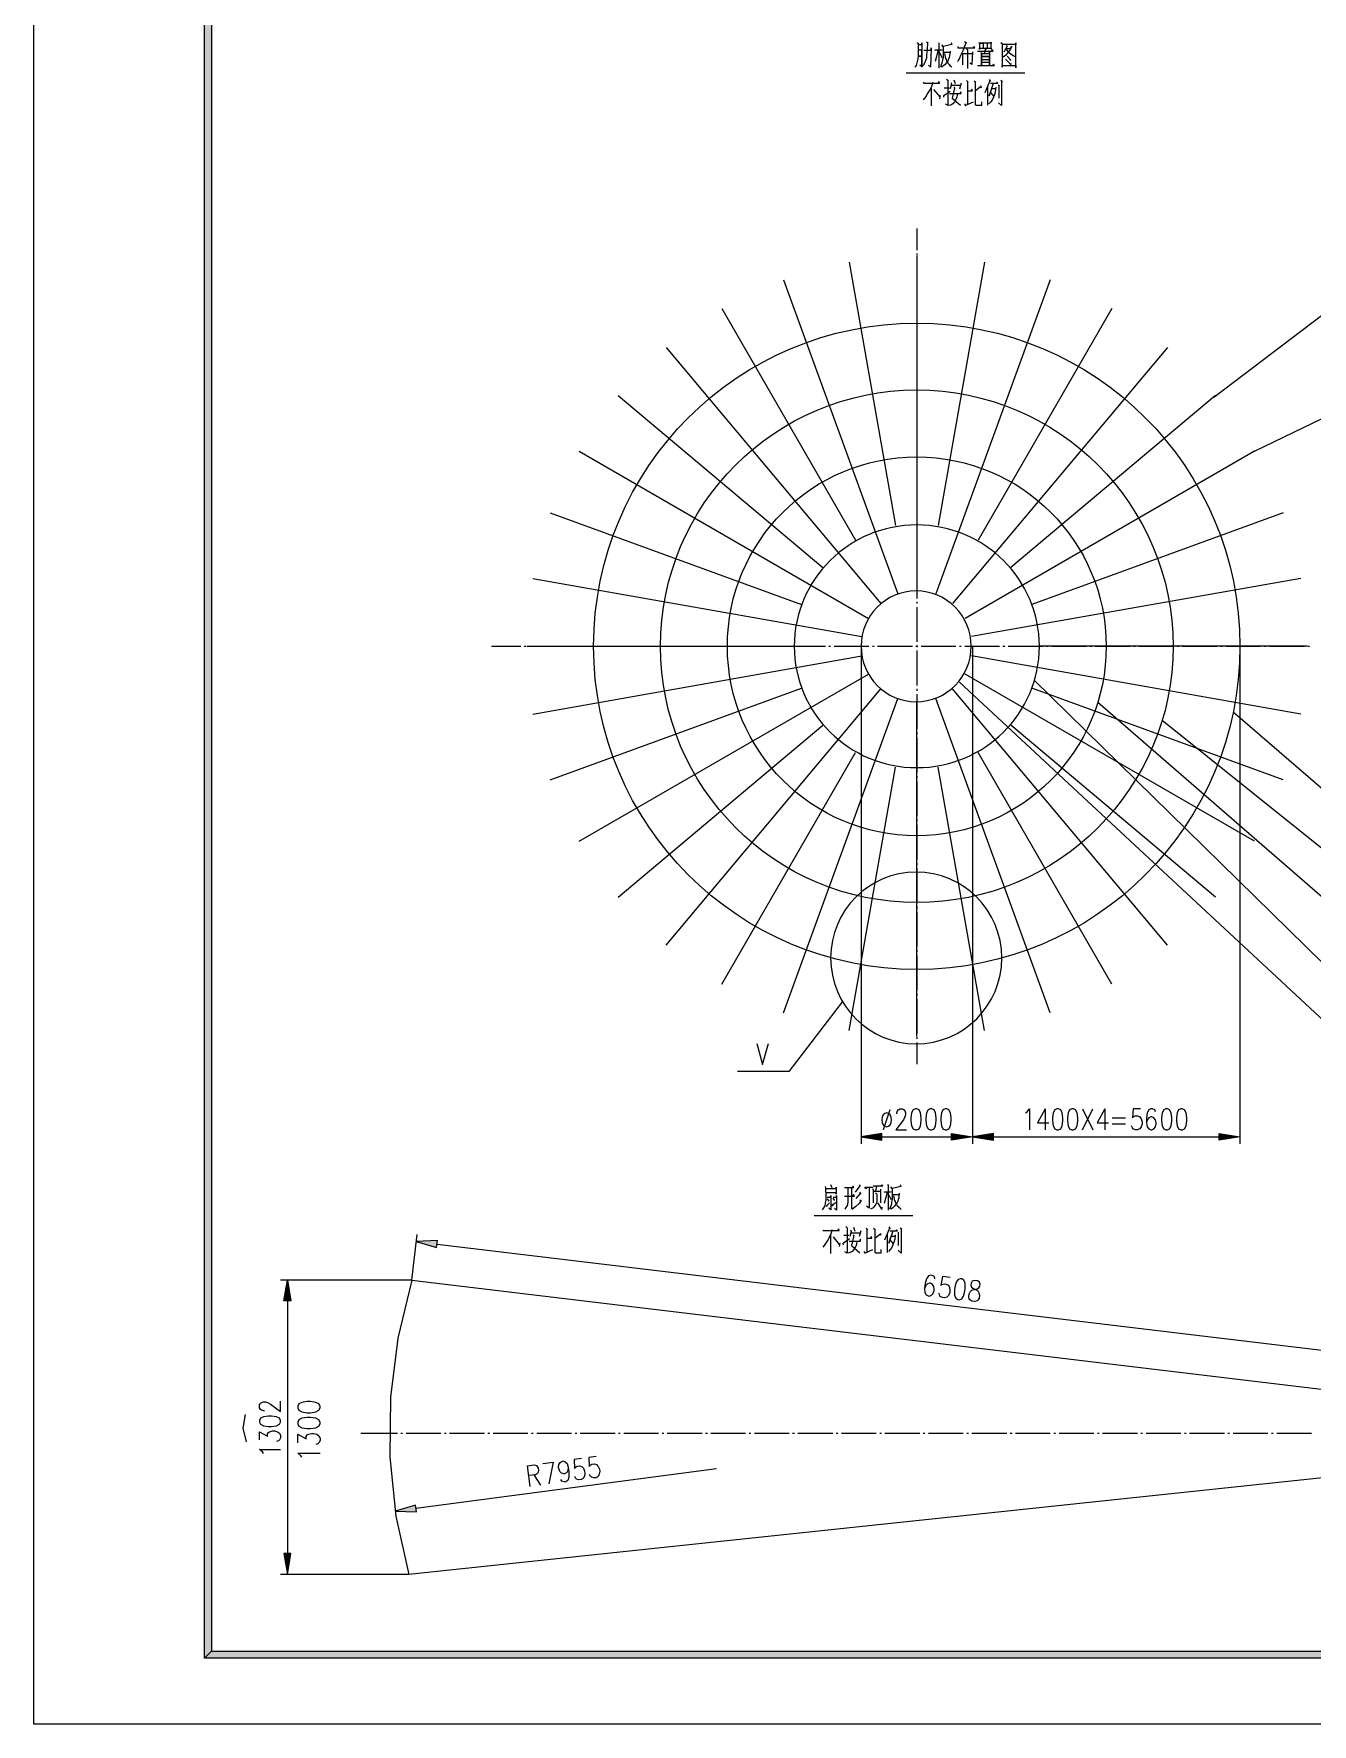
# Model space of a CAD drawing. Header units: millimetres. Extents: x 0 to 829, y 0 to 570.
# Drawn here: x 0 to 176.2, y 0 to 232.9 of the extents above; entities that cross this region are included whole.
import ezdxf

# ---------------------------------------------------------------- set-up
doc = ezdxf.new("R2010")
doc.units = ezdxf.units.MM

msp = doc.modelspace()

# ---------------------------------------------------------------- hatches: boundary and pattern name
h = msp.add_hatch(color=0)
h.dxf.hatch_style = 2
h.paths.add_polyline_path([(23.512639, 560.962528), (24.472194, 560.002972), (24.472194, 10.078861), (23.512639, 9.119306)])
h = msp.add_hatch(color=0)
h.dxf.hatch_style = 2
h.paths.add_polyline_path([(116.878806, 81.410528), (114.000139, 80.93075), (116.878806, 80.450972)])
h = msp.add_hatch(color=0)
h.dxf.hatch_style = 2
h.paths.add_polyline_path([(126.477889, 81.410528), (129.356556, 80.93075), (126.477889, 80.450972)])
h = msp.add_hatch(color=0)
h.dxf.hatch_style = 2
h.paths.add_polyline_path([(132.235222, 81.410528), (129.356556, 80.93075), (132.235222, 80.450972)])
h = msp.add_hatch(color=0)
h.dxf.hatch_style = 2
h.paths.add_polyline_path([(163.332583, 81.410528), (166.21125, 80.93075), (163.332583, 80.450972)])
h = msp.add_hatch(color=0)
h.dxf.hatch_style = 2
h.paths.add_polyline_path([(55.622472, 66.632667), (52.708528, 66.498611), (55.509583, 65.680167)])
h = msp.add_hatch(color=0)
h.dxf.hatch_style = 2
h.paths.add_polyline_path([(34.459333, 58.321222), (34.939111, 61.199889), (35.418889, 58.321222)])
h = msp.add_hatch(color=0)
h.dxf.hatch_style = 2
h.paths.add_polyline_path([(52.595639, 30.187194), (49.801639, 29.333472), (52.719111, 29.238222)])
h = msp.add_hatch(color=0)
h.dxf.hatch_style = 2
h.paths.add_polyline_path([(34.459333, 23.505583), (34.939111, 20.623389), (35.418889, 23.505583)])
h = msp.add_hatch(color=0)
h.dxf.hatch_style = 2
h.paths.add_polyline_path([(23.512639, 9.119306), (24.472194, 10.078861), (797.055528, 10.078861), (798.015083, 9.119306)])

# ---------------------------------------------------------------- linework, layer by layer
at = {"color": 0, "lineweight": 0}
for points in [[(0, 0), (0, 570.081833), (807.130861, 570.081833), (807.130861, 0)], [(23.512639, 560.962528), (24.472194, 560.002972), (24.472194, 10.078861), (23.512639, 9.119306)], [(121.479028, 84.768972), (121.172111, 84.634917), (120.963972, 84.222167), (120.861667, 83.537778), (120.861667, 83.125028), (120.963972, 82.440639), (121.172111, 82.027889), (121.479028, 81.890306), (121.683639, 81.890306), (121.994083, 82.027889), (122.198694, 82.440639), (122.301, 83.125028), (122.301, 83.537778), (122.198694, 84.222167), (121.994083, 84.634917), (121.683639, 84.768972)], [(123.535722, 84.768972), (123.225278, 84.634917), (123.020667, 84.222167), (122.918361, 83.537778), (122.918361, 83.125028), (123.020667, 82.440639), (123.225278, 82.027889), (123.535722, 81.890306), (123.740333, 81.890306), (124.050778, 82.027889), (124.255389, 82.440639), (124.357694, 83.125028), (124.357694, 83.537778), (124.255389, 84.222167), (124.050778, 84.634917), (123.740333, 84.768972)], [(125.592417, 84.768972), (125.281972, 84.634917), (125.077361, 84.222167), (124.975056, 83.537778), (124.975056, 83.125028), (125.077361, 82.440639), (125.281972, 82.027889), (125.592417, 81.890306), (125.797028, 81.890306), (126.107472, 82.027889), (126.312083, 82.440639), (126.414389, 83.125028), (126.414389, 83.537778), (126.312083, 84.222167), (126.107472, 84.634917), (125.797028, 84.768972)], [(140.998222, 84.768972), (140.687778, 84.634917), (140.483167, 84.222167), (140.380861, 83.537778), (140.380861, 83.125028), (140.483167, 82.440639), (140.687778, 82.027889), (140.998222, 81.890306), (141.202833, 81.890306), (141.50975, 82.027889), (141.717889, 82.440639), (141.820194, 83.125028), (141.820194, 83.537778), (141.717889, 84.222167), (141.50975, 84.634917), (141.202833, 84.768972)], [(143.054917, 84.768972), (142.744472, 84.634917), (142.539861, 84.222167), (142.437556, 83.537778), (142.437556, 83.125028), (142.539861, 82.440639), (142.744472, 82.027889), (143.054917, 81.890306), (143.259528, 81.890306), (143.566444, 82.027889), (143.774583, 82.440639), (143.876889, 83.125028), (143.876889, 83.537778), (143.774583, 84.222167), (143.566444, 84.634917), (143.259528, 84.768972)], [(156.008917, 84.768972), (155.702, 84.634917), (155.493861, 84.222167), (155.391556, 83.537778), (155.391556, 83.125028), (155.493861, 82.440639), (155.702, 82.027889), (156.008917, 81.890306), (156.217056, 81.890306), (156.523972, 82.027889), (156.728583, 82.440639), (156.830889, 83.125028), (156.830889, 83.537778), (156.728583, 84.222167), (156.523972, 84.634917), (156.217056, 84.768972)], [(158.065611, 84.768972), (157.758694, 84.634917), (157.550556, 84.222167), (157.44825, 83.537778), (157.44825, 83.125028), (157.550556, 82.440639), (157.758694, 82.027889), (158.065611, 81.890306), (158.270222, 81.890306), (158.580667, 82.027889), (158.785278, 82.440639), (158.887583, 83.125028), (158.887583, 83.537778), (158.785278, 84.222167), (158.580667, 84.634917), (158.270222, 84.768972)], [(116.878806, 81.410528), (114.000139, 80.93075), (116.878806, 80.450972)], [(126.477889, 81.410528), (129.356556, 80.93075), (126.477889, 80.450972)], [(132.235222, 81.410528), (129.356556, 80.93075), (132.235222, 80.450972)], [(163.332583, 81.410528), (166.21125, 80.93075), (163.332583, 80.450972)], [(55.622472, 66.632667), (52.708528, 66.498611), (55.509583, 65.680167)], [(34.459333, 58.321222), (34.939111, 61.199889), (35.418889, 58.321222)], [(127.687917, 61.376278), (127.363361, 61.2775), (127.112889, 60.892972), (126.925917, 60.226222), (126.880056, 59.817), (126.897694, 59.125556), (127.052917, 58.691639), (127.345722, 58.518778), (127.546806, 58.494083), (127.871361, 58.592861), (128.125361, 58.977389), (128.308806, 59.647667), (128.358194, 60.053361), (128.337028, 60.748333), (128.181806, 61.178722), (127.892528, 61.351583)], [(129.628194, 61.143444), (129.303639, 61.044667), (129.169583, 60.787139), (129.137833, 60.511972), (129.204861, 60.22975), (129.395361, 60.067472), (129.786944, 59.884028), (130.076222, 59.711167), (130.249083, 59.414833), (130.316111, 59.129083), (130.266722, 58.719861), (130.132667, 58.462333), (130.01625, 58.335333), (129.691694, 58.236556), (129.282472, 58.285944), (128.993194, 58.458806), (128.908528, 58.606972), (128.837972, 58.892722), (128.887361, 59.301944), (129.021417, 59.559472), (129.257778, 59.806417), (129.582333, 59.908722), (130.005667, 59.993389), (130.227917, 60.106278), (130.361972, 60.367333), (130.393722, 60.638972), (130.326694, 60.924722), (130.033889, 61.097583)], [(36.367861, 43.578639), (36.516028, 43.247028), (36.953472, 43.028306), (37.683722, 42.918944), (38.124694, 42.918944), (38.854944, 43.028306), (39.292389, 43.247028), (39.440556, 43.578639), (39.440556, 43.797361), (39.292389, 44.125444), (38.854944, 44.344167), (38.124694, 44.453528), (37.683722, 44.453528), (36.953472, 44.344167), (36.516028, 44.125444), (36.367861, 43.797361)], [(31.097361, 41.631306), (31.234944, 41.324389), (31.647694, 41.119778), (32.332083, 41.017472), (32.744833, 41.017472), (33.429222, 41.119778), (33.841972, 41.324389), (33.976028, 41.631306), (33.976028, 41.839444), (33.841972, 42.146361), (33.429222, 42.350972), (32.744833, 42.456806), (32.332083, 42.456806), (31.647694, 42.350972), (31.234944, 42.146361), (31.097361, 41.839444)], [(36.367861, 41.384361), (36.516028, 41.056278), (36.953472, 40.834028), (37.683722, 40.724667), (38.124694, 40.724667), (38.854944, 40.834028), (39.292389, 41.056278), (39.440556, 41.384361), (39.440556, 41.603083), (39.292389, 41.931167), (38.854944, 42.149889), (38.124694, 42.262778), (37.683722, 42.262778), (36.953472, 42.149889), (36.516028, 41.931167), (36.367861, 41.603083)], [(52.595639, 30.187194), (49.801639, 29.333472), (52.719111, 29.238222)], [(34.459333, 23.505583), (34.939111, 20.623389), (35.418889, 23.505583)], [(23.512639, 9.119306), (24.472194, 10.078861), (797.055528, 10.078861), (798.015083, 9.119306)]]:
    msp.add_lwpolyline(points, close=True, dxfattribs=at)
for points in [[(121.683639, 231.718556), (121.884722, 231.602139), (121.884722, 229.83825), (121.800056, 229.531333), (121.771833, 229.259694), (121.683639, 228.913972), (121.57075, 228.532972), (121.426111, 228.300139)], [(121.8565, 231.450444), (122.375083, 231.450444), (122.375083, 231.67975), (122.375083, 228.416556), (122.375083, 229.83825), (121.800056, 229.83825), (122.375083, 229.83825), (122.375083, 230.642583), (121.828278, 230.642583)], [(123.038306, 231.831444), (123.239389, 231.640944), (123.154722, 231.718556), (123.09475, 230.720194), (123.066528, 230.335667), (123.038306, 229.951139), (123.010083, 229.566611), (122.893667, 229.220889), (122.720806, 228.878694), (122.547944, 228.56825), (122.318639, 228.300139)], [(122.636139, 230.681389), (123.669778, 230.681389), (123.669778, 230.988306), (123.585111, 228.300139), (123.556889, 228.37775), (123.295833, 228.532972)], [(124.622278, 230.642583), (124.188361, 229.108)], [(124.276556, 230.564972), (124.216583, 230.720194), (125.169083, 230.720194)], [(124.6505, 231.718556), (124.735167, 231.602139), (124.735167, 228.18725)], [(125.313722, 231.178806), (125.313722, 229.644222), (125.25375, 229.492528), (125.225528, 229.2985), (125.197306, 229.108), (125.140861, 228.878694), (125.052667, 228.645861), (124.939778, 228.338944)], [(126.407333, 231.718556), (126.492, 231.450444), (125.313722, 231.178806), (125.112639, 231.411639)], [(128.248833, 231.87025), (128.478139, 231.718556), (128.220611, 231.065917), (128.04775, 230.681389), (127.874889, 230.296861), (127.702028, 229.912333), (127.557389, 229.566611), (127.4445, 229.337306), (127.271639, 229.030389)], [(127.328083, 231.178806), (127.356306, 230.988306), (129.659944, 230.988306), (129.575278, 231.178806), (129.458861, 231.027111)], [(128.538111, 230.836611), (128.710972, 230.720194)], [(128.651, 230.759), (128.651, 228.148444)], [(130.062111, 230.526167), (132.221111, 230.526167), (132.108222, 230.720194), (131.963583, 230.603778)], [(130.178528, 231.718556), (130.323167, 231.67975), (130.323167, 230.759), (130.323167, 230.9495), (131.907139, 230.9495), (131.907139, 230.797806), (131.907139, 231.757361), (131.907139, 231.602139), (130.323167, 231.602139), (130.81, 231.602139), (130.81, 230.9495)], [(131.099278, 230.9495), (131.215694, 230.720194), (131.1275, 230.836611), (130.982861, 230.21925)], [(131.388556, 231.563333), (131.388556, 231.027111)], [(133.258278, 231.718556), (133.431139, 231.563333), (133.431139, 228.300139), (133.431139, 228.532972), (135.304389, 228.532972), (135.304389, 228.226056), (135.304389, 231.67975), (135.304389, 231.450444), (133.431139, 231.450444)], [(134.037917, 230.910694), (134.612944, 230.910694), (134.785806, 231.178806), (134.52475, 230.720194), (134.210778, 230.335667), (133.949722, 229.989944), (133.575778, 229.683028)], [(134.037917, 231.295222), (134.179028, 231.143528), (134.122583, 231.217611), (133.692194, 230.374472)], [(133.977944, 230.759), (134.267222, 230.413278), (134.641167, 230.145167), (134.958667, 229.912333), (135.244417, 229.799444)], [(122.117556, 228.645861), (122.403306, 228.416556)], [(124.766917, 230.413278), (125.140861, 229.644222)], [(126.262694, 230.526167), (126.234472, 230.145167), (126.20625, 229.912333), (126.118056, 229.644222), (126.061611, 229.414917), (126.005167, 229.259694), (125.860528, 229.069194), (125.715889, 228.878694), (125.57125, 228.684667), (125.398389, 228.532972), (125.197306, 228.37775), (125.052667, 228.338944)], [(125.313722, 230.374472), (126.20625, 230.374472)], [(125.486583, 230.183972), (125.543028, 229.951139), (125.57125, 229.721833), (125.627694, 229.531333), (125.715889, 229.376111), (125.772333, 229.185611), (125.88875, 228.991583), (126.005167, 228.801083), (126.146278, 228.684667), (126.234472, 228.56825), (126.379111, 228.455361), (126.492, 228.300139)], [(127.931333, 230.183972), (129.314222, 230.183972)], [(127.959556, 230.258056), (127.959556, 228.645861)], [(129.342444, 230.413278), (129.286, 228.684667), (128.9685, 228.878694)], [(130.033889, 228.532972), (132.393972, 228.532972), (132.252861, 228.723472), (132.108222, 228.56825)], [(130.52425, 230.374472), (130.608917, 230.183972), (130.608917, 228.56825), (130.608917, 230.183972), (131.702528, 230.183972), (131.702528, 230.413278), (131.702528, 228.56825), (131.702528, 229.799444), (130.52425, 229.799444), (131.674306, 229.799444)], [(130.580694, 229.376111), (131.674306, 229.376111)], [(130.580694, 228.991583), (131.646083, 228.991583)], [(133.9215, 229.414917), (134.612944, 228.723472), (134.669389, 228.839889), (134.552972, 228.645861)], [(134.122583, 229.83825), (134.584722, 229.337306), (134.612944, 229.414917), (134.52475, 229.220889)], [(120.198444, 227.538139), (136.549694, 227.538139)], [(122.576167, 226.246972), (122.632611, 226.134083), (124.819833, 226.134083), (124.763389, 226.363389), (124.646972, 226.208167)], [(123.870861, 226.134083), (123.870861, 226.208167), (123.698, 225.671944), (123.468694, 225.174528), (123.295833, 224.902889), (123.122972, 224.634778), (122.950111, 224.327861), (122.749028, 224.05975), (122.576167, 223.830444)], [(125.772333, 226.670306), (125.945194, 226.515083), (125.945194, 223.022583), (125.627694, 223.216611)], [(126.375583, 226.208167), (126.46025, 226.017667), (126.290917, 225.326222)], [(126.805972, 226.592694), (126.978833, 226.056472)], [(127.814917, 226.095278), (127.585611, 225.287417)], [(128.534583, 226.479806), (128.763889, 226.246972)], [(128.651, 226.324583), (128.651, 223.139)], [(129.57175, 226.441), (129.829278, 226.246972)], [(129.744611, 226.324583), (129.744611, 223.216611), (129.744611, 223.139), (129.861028, 223.061389), (130.637139, 223.061389), (130.637139, 223.523528)], [(131.674306, 226.6315), (131.847167, 226.363389), (131.758972, 226.441), (131.067528, 224.79)], [(132.221111, 226.056472), (131.674306, 224.366667), (132.020028, 225.365028), (132.538611, 225.365028)], [(131.818944, 226.095278), (132.852583, 226.095278), (132.739694, 226.246972), (132.6515, 226.095278)], [(133.258278, 226.515083), (133.487583, 226.324583), (133.371167, 226.402194), (133.371167, 223.022583), (132.940778, 223.407111)], [(123.641556, 225.481444), (123.641556, 222.983778)], [(123.987278, 225.248611), (124.848056, 224.214972)], [(124.908028, 224.405472), (124.819833, 223.943333)], [(125.426611, 224.176167), (125.398389, 224.405472), (126.259167, 225.019306)], [(125.454833, 225.481444), (126.1745, 225.481444)], [(127.268111, 224.673583), (127.211667, 224.214972), (127.067028, 223.86925), (126.865944, 223.523528), (126.633111, 223.251889), (126.347361, 223.100194), (126.086306, 223.022583)], [(126.202722, 224.673583), (127.786694, 224.673583), (127.758472, 224.941694), (127.642056, 224.751194)], [(126.403806, 225.827167), (127.642056, 225.827167)], [(126.77775, 225.555528), (126.865944, 225.442639), (126.548444, 224.05975), (127.6985, 223.061389)], [(128.651, 225.058111), (129.342444, 225.058111), (129.282472, 225.287417), (129.109611, 225.058111)], [(130.520722, 225.633139), (129.744611, 225.019306)], [(130.464278, 225.788361), (130.548944, 225.481444)], [(131.441472, 225.633139), (131.441472, 223.100194)], [(132.566833, 225.555528), (132.478639, 224.902889), (132.36575, 224.521889), (132.249333, 224.176167), (132.076472, 223.791639), (131.875389, 223.523528), (131.614333, 223.251889)], [(131.818944, 224.828806), (132.277556, 224.289056)], [(132.912556, 225.90125), (133.053667, 225.749556), (132.969, 225.788361), (132.969, 224.05975)], [(128.245306, 223.251889), (128.418167, 222.983778)], [(128.361722, 223.022583), (129.483556, 223.523528)], [(121.680111, 206.103361), (121.680111, 203.10475)], [(112.345611, 201.450222), (118.745, 165.156444)], [(121.680111, 202.624972), (121.680111, 202.385083)], [(121.680111, 202.265139), (121.680111, 156.199417)], [(121.680111, 201.905306), (121.680111, 197.107528)], [(131.011083, 201.450222), (124.611694, 165.156444)], [(162.605861, 182.862361), (186.965167, 201.298528)], [(103.296861, 199.026639), (119.051917, 155.737278)], [(140.059833, 199.026639), (124.304778, 155.737278)], [(121.680111, 196.62775), (121.680111, 196.387861)], [(121.680111, 195.908083), (121.680111, 191.110306)], [(94.8055, 195.064944), (113.234611, 163.149139)], [(148.551194, 195.064944), (130.125611, 163.149139)], [(87.132583, 189.692139), (116.74475, 154.403778)], [(121.680111, 190.630528), (121.680111, 190.390639)], [(121.680111, 189.910861), (121.680111, 185.109556)], [(156.224111, 189.692139), (126.615472, 154.403778)], [(121.680111, 184.629778), (121.680111, 184.389889)], [(168.222083, 175.394056), (186.965167, 184.460444)], [(80.507417, 183.066972), (108.740222, 159.377944)], [(121.680111, 183.910111), (121.680111, 179.112333)], [(162.849278, 183.066972), (134.616472, 159.377944)], [(121.680111, 178.632556), (121.680111, 178.392667)], [(121.680111, 177.912889), (121.680111, 173.115111)], [(75.134611, 175.394056), (115.03025, 152.361194)], [(168.222083, 175.394056), (128.326444, 152.361194)], [(121.680111, 172.635333), (121.680111, 172.395444)], [(121.680111, 171.915667), (121.680111, 167.114361)], [(71.176444, 166.902694), (105.805111, 154.297944)], [(121.680111, 166.634583), (121.680111, 166.394694)], [(121.680111, 165.914917), (121.680111, 161.117139)], [(172.183778, 166.902694), (137.551583, 154.297944)], [(121.680111, 160.637361), (121.680111, 160.397472)], [(121.680111, 159.917694), (121.680111, 155.119917)], [(68.749333, 157.853944), (114.116556, 149.852944)], [(174.607361, 157.853944), (129.240139, 149.852944)], [(121.680111, 154.640139), (121.680111, 154.40025)], [(121.680111, 153.920472), (121.680111, 149.122694)], [(63.083722, 148.522972), (67.094806, 148.522972)], [(67.574583, 148.522972), (67.814472, 148.522972)], [(67.934417, 148.522972), (104.789111, 148.522972)], [(68.29425, 148.522972), (73.092028, 148.522972)], [(68.749333, 139.188472), (114.116556, 147.189472)], [(73.571806, 148.522972), (73.811694, 148.522972)], [(74.291472, 148.522972), (79.08925, 148.522972)], [(79.569028, 148.522972), (79.808917, 148.522972)], [(80.292222, 148.522972), (85.09, 148.522972)], [(85.569778, 148.522972), (85.809667, 148.522972)], [(86.289444, 148.522972), (91.087222, 148.522972)], [(91.567, 148.522972), (91.806889, 148.522972)], [(92.286667, 148.522972), (97.084444, 148.522972)], [(97.564222, 148.522972), (97.804111, 148.522972)], [(98.283889, 148.522972), (103.085194, 148.522972)], [(103.564972, 148.522972), (103.804861, 148.522972)], [(104.284639, 148.522972), (109.082417, 148.522972)], [(109.562194, 148.522972), (109.802083, 148.522972)], [(110.281861, 148.522972), (115.079639, 148.522972)], [(114.000139, 148.522972), (114.000139, 79.971194)], [(115.559417, 148.522972), (115.799306, 148.522972)], [(116.279083, 148.522972), (121.080389, 148.522972)], [(121.560167, 148.522972), (121.800056, 148.522972)], [(121.680111, 148.642917), (121.680111, 148.403028)], [(121.680111, 147.92325), (121.680111, 143.121944)], [(122.279833, 148.522972), (127.077611, 148.522972)], [(127.557389, 148.522972), (127.797278, 148.522972)], [(128.277056, 148.522972), (133.074833, 148.522972)], [(174.607361, 139.188472), (129.240139, 147.189472)], [(129.356556, 148.522972), (129.356556, 79.971194)], [(129.356556, 148.522972), (129.356556, 79.971194)], [(133.554611, 148.522972), (133.7945, 148.522972)], [(134.274278, 148.522972), (139.075583, 148.522972)], [(175.422278, 148.522972), (138.571111, 148.522972)], [(139.555361, 148.522972), (139.79525, 148.522972)], [(140.275028, 148.522972), (145.072806, 148.522972)], [(145.552583, 148.522972), (145.792472, 148.522972)], [(146.27225, 148.522972), (151.070028, 148.522972)], [(151.549806, 148.522972), (151.789694, 148.522972)], [(152.269472, 148.522972), (157.06725, 148.522972)], [(157.547028, 148.522972), (157.786917, 148.522972)], [(158.270222, 148.522972), (163.068, 148.522972)], [(163.547778, 148.522972), (163.787667, 148.522972)], [(164.267444, 148.522972), (169.065222, 148.522972)], [(166.21125, 148.522972), (166.21125, 79.971194)], [(169.545, 148.522972), (169.784889, 148.522972)], [(170.264667, 148.522972), (175.062444, 148.522972)], [(175.542222, 148.522972), (175.782111, 148.522972)], [(75.134611, 121.648361), (115.03025, 144.681222)], [(168.222083, 121.648361), (128.326444, 144.681222)], [(71.176444, 130.139722), (105.805111, 142.744472)], [(87.132583, 107.350278), (116.74475, 142.638639)], [(121.680111, 142.642167), (121.680111, 142.402278)], [(156.224111, 107.350278), (126.615472, 142.638639)], [(127.5715, 143.598194), (186.965167, 88.388472)], [(172.183778, 130.139722), (137.551583, 142.744472)], [(137.893778, 143.785167), (186.965167, 95.705083)], [(103.296861, 98.019306), (119.051917, 141.305139)], [(121.680111, 141.9225), (121.680111, 137.124722)], [(121.680111, 94.777278), (121.680111, 140.843)], [(140.059833, 98.019306), (124.304778, 141.305139)], [(146.625028, 140.832417), (186.965167, 105.808639)], [(80.507417, 113.975444), (108.740222, 137.664472)], [(162.849278, 113.975444), (134.616472, 137.664472)], [(155.493861, 138.33475), (186.965167, 113.128778)], [(165.283444, 139.481278), (186.965167, 120.791111)], [(121.680111, 136.644944), (121.680111, 136.405056)], [(121.680111, 135.925278), (121.680111, 131.1275)], [(94.8055, 101.977472), (113.234611, 133.893278)], [(148.551194, 101.977472), (130.125611, 133.893278)], [(112.345611, 95.592194), (118.745, 131.885972)], [(121.680111, 130.647722), (121.680111, 130.407833)], [(131.011083, 95.592194), (124.611694, 131.885972)], [(121.680111, 129.928056), (121.680111, 125.12675)], [(121.680111, 124.646972), (121.680111, 124.407083)], [(121.680111, 123.927306), (121.680111, 119.129528)], [(121.680111, 118.64975), (121.680111, 118.409861)], [(121.680111, 117.930083), (121.680111, 113.132306)], [(121.680111, 112.652528), (121.680111, 112.412639)], [(121.680111, 111.932861), (121.680111, 107.131556)], [(121.680111, 106.651778), (121.680111, 106.411889)], [(121.680111, 105.932111), (121.680111, 101.134333)], [(121.680111, 100.654556), (121.680111, 100.414667)], [(111.431917, 99.578583), (104.048278, 89.933639)], [(121.680111, 99.934889), (121.680111, 95.137111)], [(99.613861, 93.793028), (100.439361, 90.914361), (101.261333, 93.793028)], [(121.680111, 94.657333), (121.680111, 94.417444)], [(121.680111, 93.937667), (121.680111, 90.939056)], [(96.950389, 89.968917), (104.065917, 89.968917)], [(117.983, 84.634917), (117.058722, 81.890306)], [(118.907278, 84.084583), (118.907278, 84.222167), (119.009583, 84.497333), (119.115417, 84.634917), (119.320028, 84.768972), (119.72925, 84.768972), (119.937389, 84.634917), (120.039694, 84.497333), (120.142, 84.222167), (120.142, 83.947), (120.039694, 83.671833), (119.835083, 83.262611), (118.804972, 81.890306), (120.244306, 81.890306)], [(136.676694, 84.222167), (136.884833, 84.35975), (137.19175, 84.768972), (137.19175, 81.890306)], [(139.35075, 84.768972), (138.324167, 82.849861), (139.865806, 82.849861)], [(139.35075, 84.768972), (139.35075, 81.890306)], [(144.49425, 81.890306), (145.933583, 84.768972)], [(144.49425, 84.768972), (145.933583, 81.890306)], [(147.577528, 84.768972), (146.550944, 82.849861), (148.092583, 82.849861)], [(147.577528, 84.768972), (147.577528, 81.890306)], [(152.512889, 84.768972), (151.486306, 84.768972), (151.384, 83.537778), (151.486306, 83.671833), (151.793222, 83.809417), (152.103667, 83.809417), (152.410583, 83.671833), (152.615194, 83.400194), (152.7175, 82.987444), (152.7175, 82.712278), (152.615194, 82.303056), (152.410583, 82.027889), (152.103667, 81.890306), (151.793222, 81.890306), (151.486306, 82.027889), (151.384, 82.165472), (151.278167, 82.440639)], [(154.569583, 84.35975), (154.467278, 84.634917), (154.160361, 84.768972), (153.952222, 84.768972), (153.645306, 84.634917), (153.440694, 84.222167), (153.334861, 83.537778), (153.334861, 82.849861), (153.440694, 82.303056), (153.645306, 82.027889), (153.952222, 81.890306), (154.054528, 81.890306), (154.364972, 82.027889), (154.569583, 82.303056), (154.671889, 82.712278), (154.671889, 82.849861), (154.569583, 83.262611), (154.364972, 83.537778), (154.054528, 83.671833), (153.952222, 83.671833), (153.645306, 83.537778), (153.440694, 83.262611), (153.334861, 82.849861)], [(148.607639, 83.537778), (150.456194, 83.537778)], [(148.607639, 82.712278), (150.456194, 82.712278)], [(116.878806, 80.93075), (126.477889, 80.93075)], [(132.235222, 80.93075), (163.332583, 80.93075)], [(109.0295, 74.079806), (109.085944, 73.889306), (109.145917, 72.735722), (109.145917, 72.238306), (109.057722, 71.776167), (109.001278, 71.430444), (108.655556, 70.894222)], [(109.117694, 73.811694), (110.557028, 73.811694), (110.557028, 74.005722), (110.557028, 73.046167), (110.557028, 73.236667), (109.174139, 73.236667)], [(109.318778, 72.622833), (109.837361, 72.622833), (109.837361, 72.852139), (109.837361, 70.855417), (109.548083, 71.08825)], [(109.347, 72.393528), (109.576306, 72.083083)], [(109.777389, 74.351444), (109.978472, 73.966917)], [(110.123111, 72.467611), (110.355944, 72.160694)], [(110.151333, 72.622833), (110.613472, 72.622833), (110.613472, 72.852139), (110.613472, 70.816611), (110.355944, 71.049444)], [(111.735306, 73.966917), (113.001778, 73.966917), (112.888889, 74.118611), (112.772472, 74.005722)], [(111.735306, 72.774528), (113.089972, 72.774528), (112.973556, 72.968556), (112.860667, 72.813333)], [(112.197444, 73.928111), (112.197444, 72.774528), (112.169222, 72.083083), (112.10925, 71.546861), (111.763528, 70.971833)], [(112.716028, 71.049444), (112.716028, 73.928111)], [(113.837861, 72.238306), (114.038944, 72.047806), (114.010722, 72.160694), (113.721444, 71.740889), (113.262833, 71.317556), (112.716028, 70.933028)], [(113.721444, 74.312639), (113.866083, 74.118611), (113.809639, 74.196222), (113.174639, 73.314278)], [(113.781417, 73.314278), (113.954278, 73.046167), (113.894306, 73.12025), (113.262833, 72.428806)], [(114.786833, 74.005722), (114.673944, 73.772889), (114.501083, 74.005722), (115.651139, 74.005722)], [(115.132556, 74.005722), (115.132556, 71.08825), (114.730389, 71.395167)], [(115.968639, 73.197861), (116.169722, 73.046167), (116.169722, 72.009), (116.113278, 71.853778), (116.025083, 71.663278), (115.940417, 71.508056), (115.795778, 71.317556), (115.679361, 71.162333), (115.566472, 71.08825), (115.305417, 70.971833)], [(115.594694, 73.772889), (115.679361, 73.66), (115.679361, 71.814972)], [(115.679361, 74.157417), (117.005806, 74.157417), (116.861167, 74.312639), (116.716528, 74.157417)], [(115.739333, 73.465972), (116.688306, 73.465972)], [(116.1415, 74.118611), (115.996861, 73.504778)], [(116.660083, 73.734083), (116.660083, 71.814972)], [(117.609056, 73.275472), (117.178667, 71.740889)], [(117.263333, 73.197861), (117.206889, 73.353083), (118.155861, 73.353083)], [(117.637278, 74.351444), (117.725472, 74.235028), (117.725472, 70.816611)], [(117.753694, 73.046167), (118.127639, 72.277111)], [(118.3005, 73.811694), (118.3005, 72.277111), (118.244056, 72.121889), (118.215833, 71.931389), (118.187611, 71.740889), (118.127639, 71.508056), (118.042972, 71.27875), (117.926556, 70.971833)], [(119.249472, 73.159056), (119.22125, 72.774528), (119.193028, 72.545222), (119.108361, 72.277111), (119.048389, 72.047806), (118.991944, 71.892583), (118.847306, 71.702083), (118.702667, 71.508056), (118.561556, 71.317556), (118.388694, 71.162333), (118.187611, 71.010639), (118.042972, 70.971833)], [(119.394111, 74.351444), (119.482306, 74.079806), (118.3005, 73.811694), (118.099417, 74.041)], [(118.3005, 73.007361), (119.193028, 73.007361)], [(118.473361, 72.813333), (118.529806, 72.584028), (118.561556, 72.354722), (118.618, 72.160694), (118.702667, 72.009), (118.762639, 71.814972), (118.875528, 71.624472), (118.991944, 71.430444), (119.136583, 71.317556), (119.22125, 71.201139), (119.365889, 71.08825), (119.482306, 70.933028)], [(107.533722, 70.104), (121.122722, 70.104)], [(109.230583, 71.46925), (109.347, 71.317556), (109.258806, 71.430444), (109.6645, 71.814972)], [(110.010222, 71.702083), (110.094889, 71.430444), (110.038444, 71.546861), (110.528806, 71.892583)], [(116.286139, 71.853778), (116.861167, 70.933028), (116.917611, 71.239944)], [(108.726111, 68.139028), (108.782556, 68.022611), (110.973306, 68.022611), (110.913333, 68.255444), (110.800444, 68.100222)], [(110.020806, 68.022611), (110.020806, 68.100222), (109.847944, 67.564), (109.618639, 67.063056), (109.445778, 66.794944), (109.272917, 66.526833), (109.100056, 66.219917), (108.898972, 65.951806), (108.726111, 65.718972)], [(111.922278, 68.562361), (112.095139, 68.407139), (112.095139, 64.914639), (111.777639, 65.105139)], [(112.525528, 68.100222), (112.613722, 67.909722), (112.440861, 67.218278)], [(112.557278, 67.715694), (113.795528, 67.715694)], [(112.959444, 68.48475), (113.132306, 67.948528)], [(113.964861, 67.983806), (113.735556, 67.179472)], [(114.688056, 68.368333), (114.917361, 68.139028)], [(114.800944, 68.216639), (114.800944, 65.027528)], [(115.721694, 68.329528), (115.98275, 68.139028)], [(115.894556, 68.216639), (115.894556, 65.105139), (115.894556, 65.027528), (116.010972, 64.953444), (116.787083, 64.953444), (116.787083, 65.412056)], [(116.614222, 67.676889), (116.702417, 67.369972)], [(117.82425, 68.523556), (117.997111, 68.255444), (117.912444, 68.329528), (117.221, 66.678528)], [(118.371056, 67.948528), (117.82425, 66.258722), (118.169972, 67.257083), (118.688556, 67.257083)], [(117.968889, 67.983806), (119.006056, 67.983806), (118.889639, 68.139028), (118.804972, 67.983806)], [(119.0625, 67.793306), (119.207139, 67.638083), (119.118944, 67.676889), (119.118944, 65.951806)], [(119.408222, 68.407139), (119.637528, 68.216639), (119.524639, 68.290722), (119.524639, 64.914639), (119.090722, 65.299167)], [(52.073528, 61.199889), (52.821417, 67.451111)], [(55.566028, 66.156417), (197.054611, 49.194861)], [(109.7915, 67.369972), (109.7915, 64.875833)], [(110.137222, 67.140667), (111.001528, 66.1035)], [(111.057972, 66.297528), (110.973306, 65.835389)], [(111.576556, 66.064694), (111.548333, 66.297528), (112.412639, 66.911361)], [(111.604778, 67.369972), (112.324444, 67.369972)], [(113.418056, 66.565639), (113.361611, 66.1035), (113.216972, 65.757778), (113.015889, 65.412056), (112.786583, 65.143944), (112.497306, 64.99225), (112.239778, 64.914639)], [(112.352667, 66.565639), (113.936639, 66.565639), (113.908417, 66.83375), (113.795528, 66.64325)], [(112.931222, 67.447583), (113.015889, 67.331167), (112.698389, 65.951806), (113.851972, 64.953444)], [(114.515194, 64.914639), (115.637028, 65.412056)], [(114.800944, 66.950167), (115.492389, 66.950167), (115.435944, 67.179472), (115.263083, 66.950167)], [(116.674194, 67.525194), (115.894556, 66.911361)], [(117.594944, 67.525194), (117.594944, 64.99225)], [(118.716778, 67.447583), (118.632111, 66.794944), (118.515694, 66.410417), (118.399278, 66.064694), (118.226417, 65.680167), (118.025333, 65.412056), (117.767806, 65.143944)], [(117.968889, 66.717333), (118.431028, 66.181111)], [(114.398778, 65.143944), (114.571639, 64.875833)], [(52.073528, 61.199889), (33.976028, 61.199889)], [(52.073528, 61.199889), (50.157944, 53.209472), (49.152528, 45.049722), (49.067861, 36.83), (49.907472, 28.656139), (51.660778, 20.623389)], [(52.073528, 61.199889), (199.280639, 43.553944)], [(124.167194, 61.386861), (124.096639, 61.669083), (123.807361, 61.841944), (123.60275, 61.866639), (123.281722, 61.767861), (123.027722, 61.383333), (122.844278, 60.716583), (122.763139, 60.035722), (122.798417, 59.478333), (122.971278, 59.182), (123.260556, 59.009139), (123.362861, 58.995028), (123.683889, 59.093806), (123.92025, 59.344278), (124.071944, 59.739389), (124.089583, 59.876972), (124.036667, 60.296778), (123.863806, 60.593111), (123.574528, 60.765972), (123.472222, 60.776556), (123.151194, 60.677778), (122.914833, 60.430833), (122.763139, 60.035722)], [(126.259167, 61.549139), (125.236111, 61.672611), (124.989167, 60.459056), (125.105583, 60.582528), (125.430139, 60.681306), (125.733528, 60.646028), (126.026333, 60.473167), (126.195667, 60.176833), (126.248583, 59.7535), (126.216833, 59.481861), (126.065139, 59.08675), (125.828778, 58.839806), (125.50775, 58.7375), (125.200833, 58.776306), (124.911556, 58.949167), (124.823361, 59.097333), (124.756333, 59.383083)], [(34.939111, 58.321222), (34.939111, 23.505583)], [(31.785278, 43.176472), (31.647694, 43.176472), (31.372528, 43.278778), (31.234944, 43.381083), (31.097361, 43.585694), (31.097361, 43.998444), (31.234944, 44.203056), (31.372528, 44.305361), (31.647694, 44.407667), (31.922861, 44.407667), (32.1945, 44.305361), (32.60725, 44.10075), (33.976028, 43.074167), (33.976028, 44.5135)], [(29.11475, 42.672), (28.790194, 40.770528), (29.266444, 38.904333)], [(31.097361, 39.165389), (31.097361, 40.297806), (32.1945, 39.680444), (32.1945, 39.987361), (32.332083, 40.191972), (32.469667, 40.297806), (32.882417, 40.400111), (33.154056, 40.400111), (33.566806, 40.297806), (33.841972, 40.089667), (33.976028, 39.78275), (33.976028, 39.472306), (33.841972, 39.165389), (33.704389, 39.063083), (33.429222, 38.960778)], [(36.367861, 38.752639), (36.367861, 39.959139), (37.539083, 39.299444), (37.539083, 39.627528), (37.683722, 39.849778), (37.831889, 39.959139), (38.269333, 40.0685), (38.562139, 40.0685), (38.999583, 39.959139), (39.292389, 39.736889), (39.440556, 39.408806), (39.440556, 39.080722), (39.292389, 38.752639), (39.14775, 38.643278), (38.854944, 38.530389)], [(45.074417, 40.117889), (50.105028, 40.117889)], [(50.584806, 40.117889), (50.824694, 40.117889)], [(51.304472, 40.117889), (56.105778, 40.117889)], [(56.585556, 40.117889), (56.825444, 40.117889)], [(57.305222, 40.117889), (62.103, 40.117889)], [(62.582778, 40.117889), (62.822667, 40.117889)], [(63.302444, 40.117889), (68.100222, 40.117889)], [(68.58, 40.117889), (68.819889, 40.117889)], [(69.299667, 40.117889), (74.100972, 40.117889)], [(74.58075, 40.117889), (74.820639, 40.117889)], [(75.300417, 40.117889), (80.098194, 40.117889)], [(80.577972, 40.117889), (80.817861, 40.117889)], [(81.297639, 40.117889), (86.095417, 40.117889)], [(86.575194, 40.117889), (86.815083, 40.117889)], [(87.294861, 40.117889), (92.096167, 40.117889)], [(92.575944, 40.117889), (92.815833, 40.117889)], [(93.295611, 40.117889), (98.093389, 40.117889)], [(98.573167, 40.117889), (98.813056, 40.117889)], [(99.292833, 40.117889), (104.090611, 40.117889)], [(104.570389, 40.117889), (104.810278, 40.117889)], [(105.290056, 40.117889), (110.087833, 40.117889)], [(110.567611, 40.117889), (110.8075, 40.117889)], [(111.290806, 40.117889), (116.088583, 40.117889)], [(116.568361, 40.117889), (116.80825, 40.117889)], [(117.288028, 40.117889), (122.085806, 40.117889)], [(122.565583, 40.117889), (122.805472, 40.117889)], [(123.28525, 40.117889), (128.083028, 40.117889)], [(128.562806, 40.117889), (128.802694, 40.117889)], [(129.282472, 40.117889), (134.083778, 40.117889)], [(134.563556, 40.117889), (134.803444, 40.117889)], [(135.283222, 40.117889), (140.081, 40.117889)], [(140.560778, 40.117889), (140.800667, 40.117889)], [(141.280444, 40.117889), (146.078222, 40.117889)], [(146.558, 40.117889), (146.797889, 40.117889)], [(147.277667, 40.117889), (152.078972, 40.117889)], [(152.55875, 40.117889), (152.798639, 40.117889)], [(153.278417, 40.117889), (158.076194, 40.117889)], [(158.555972, 40.117889), (158.795861, 40.117889)], [(159.275639, 40.117889), (164.073417, 40.117889)], [(164.553194, 40.117889), (164.793083, 40.117889)], [(165.272861, 40.117889), (170.074167, 40.117889)], [(170.553944, 40.117889), (170.793833, 40.117889)], [(171.273611, 40.117889), (176.071389, 40.117889)], [(31.647694, 37.313306), (31.510111, 37.521444), (31.097361, 37.828361), (33.976028, 37.828361)], [(36.953472, 36.777083), (36.805306, 36.995806), (36.367861, 37.323889), (39.440556, 37.323889)], [(199.330028, 36.262028), (51.660778, 20.623389)], [(94.082306, 35.193111), (52.655611, 29.710944)], [(68.400083, 32.762472), (68.022611, 35.616444), (68.939833, 35.739917), (69.264389, 35.644667), (69.384333, 35.521194), (69.521917, 35.263667), (69.557194, 34.992028), (69.493694, 34.706278), (69.409028, 34.554583), (69.11975, 34.378194), (68.202528, 34.25825)], [(70.163972, 35.902194), (71.592722, 36.089167), (70.950667, 33.101139)], [(73.652944, 35.394194), (73.607083, 34.974389), (73.43775, 34.674528), (73.152, 34.498139), (73.049694, 34.484028), (72.725139, 34.579278), (72.48525, 34.826222), (72.330028, 35.217806), (72.312389, 35.355389), (72.35825, 35.775194), (72.527583, 36.075056), (72.813333, 36.251444), (72.915639, 36.265556), (73.240194, 36.170306), (73.480083, 35.923361), (73.652944, 35.394194), (73.744667, 34.713333), (73.730556, 34.021889), (73.582389, 33.587972), (73.293111, 33.411583), (73.092028, 33.383361), (72.767472, 33.478611), (72.629889, 33.736139)], [(75.466222, 36.600694), (74.446694, 36.466639), (74.506667, 35.228389), (74.591333, 35.380083), (74.877083, 35.556472), (75.184, 35.595278), (75.508556, 35.500028), (75.748444, 35.256611), (75.903667, 34.8615), (75.938944, 34.589861), (75.889556, 34.170056), (75.72375, 33.870194), (75.434472, 33.693806), (75.127556, 33.651472), (74.806528, 33.746722), (74.686583, 33.870194), (74.549, 34.127722)], [(77.505278, 36.872333), (76.48575, 36.738278), (76.545722, 35.500028), (76.626861, 35.648194), (76.916139, 35.824583), (77.223056, 35.866917), (77.547611, 35.771667), (77.7875, 35.524722), (77.942722, 35.133139), (77.978, 34.857972), (77.928611, 34.438167), (77.762806, 34.138306), (77.473528, 33.961917), (77.166611, 33.923111), (76.845583, 34.018361), (76.725639, 34.141833), (76.588056, 34.399361)], [(68.918667, 34.3535), (69.828833, 32.952972)], [(51.660778, 20.623389), (33.976028, 20.623389)]]:
    msp.add_lwpolyline(points, dxfattribs=at)
for centre, radius in [((121.680111, 148.521208), 44.532021), ((121.678347, 148.521208), 35.318347), ((121.678347, 148.521208), 26.103792)]:
    msp.add_circle(centre, radius, dxfattribs=at)
for centre, major_axis, ratio in [((121.680111, 148.521208), (16.891, 0), 0.989871), ((121.593681, 148.521208), (0, 7.635875), 0.994456), ((121.597208, 105.579333), (0, 11.835694), 0.996572), ((117.519097, 83.262611), (0, 0.959556), 0.696691)]:
    msp.add_ellipse(centre, major_axis=major_axis, ratio=ratio, start_param=0, end_param=6.283185, dxfattribs=at)

doc.saveas('drawing.dxf')
